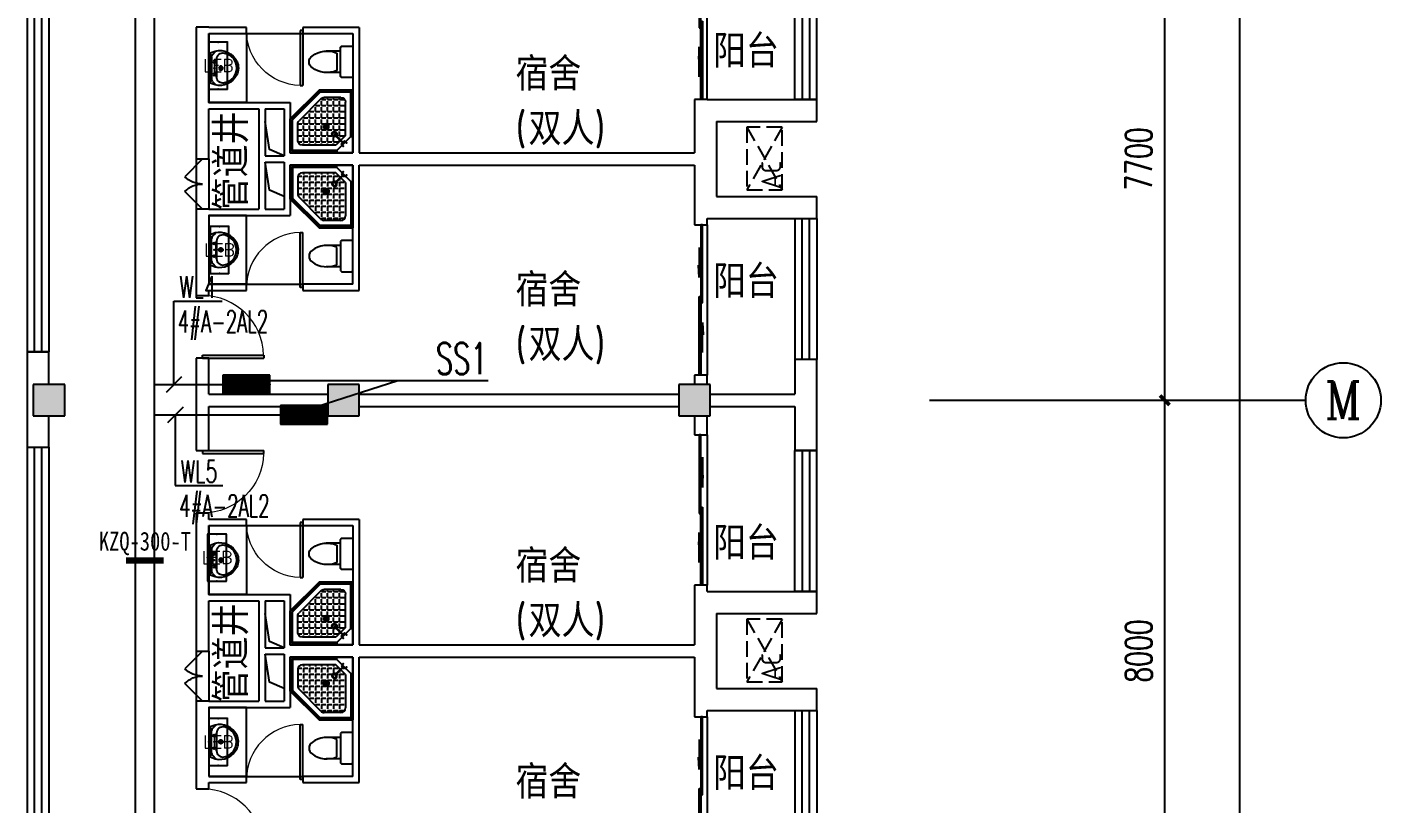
# Model space of a CAD drawing. Extents: x 1725663 to 4653551, y -550461 to 248782.
# Drawn here: x 2154850 to 2176450, y -194111 to -181716 of the extents above; entities that cross this region are included whole.
import ezdxf
from ezdxf.enums import TextEntityAlignment as Align

# ---------------------------------------------------------------- set-up
doc = ezdxf.new("R2010")
doc.units = 0
doc.header["$LTSCALE"] = 1000
doc.linetypes.add('DASH', pattern=[0.35, 0.25, -0.1])
for name, color, linetype in [('0-底图', 7, 'Continuous'), ('AXIS', 3, 'Continuous'), ('AXIS_TEXT', 7, 'Continuous'), ('CABLETRAY', 4, 'Continuous'), ('CLAYER', 7, 'Continuous'), ('COLUMN', 255, 'Continuous'), ('DIM-照明', 3, 'Continuous'), ('DIM-箱柜', 7, 'Continuous'), ('DOOR_FIRE', 4, 'Continuous'), ('EQUIP-箱柜', 3, 'Continuous'), ('PUB_HATCH', 8, 'Continuous'), ('PUB_TEXT', 7, 'Continuous'), ('TEL_TEXT', 7, 'Continuous'), ('WALL', 2, 'Continuous'), ('WINDOW', 4, 'Continuous'), ('WIRE-照明', 6, 'Continuous'), ('抗震支吊架', 2, 'Continuous'), ('洁具', 213, 'Continuous'), ('空调外机', 211, 'Continuous')]:
    doc.layers.add(name, color=color, linetype=linetype)
doc.styles.add('_TCH_AXIS', font='COMPLEX', dxfattribs={"bigfont": 'GBCBIG'})
doc.styles.add('_TEL_DIM', font='SIMPLEX', dxfattribs={"width": 0.8, "height": 3.5, "bigfont": 'HZTXT'})
doc.styles.add('A_DIM_T3', font='SIMPLEX', dxfattribs={"width": 0.7, "bigfont": 'HZ'})
doc.styles.add('COMPLEX', font='COMPLEX')
doc.styles.add('kzcad', font='', dxfattribs={"width": 0.8})
doc.styles.get("Standard").update_dxf_attribs({"font": 'geniso.shx', "bigfont": 'hztxt.shx'})
doc.styles.get('kzcad').set_extended_font_data('SimSun')
doc.dimstyles.new('_TCH_ARCH&&150', dxfattribs={"dimtxt": 420, "dimasz": 150, "dimexe": 375, "dimexo": 450, "dimgap": 202.5, "dimtad": 1, "dimdec": 0, "dimzin": 0, "dimdsep": 46, "dimtxsty": 'A_DIM_T3', "dimblk": 'ARCHTICK', "dimcen": 0.09, "dimclrt": 7, "dimazin": 2, "dimtfac": 1, "dimtdec": 0, "dimtix": 1, "dimtmove": 2, "dimatfit": 3, "dimfxl": 150, "dimtolj": 1, "dimtzin": 0, "dimarcsym": 0})

# ---------------------------------------------------------------- blocks, each defined once
blk = doc.blocks.new('*X490')
at = {"color": 0}
for p, q in [((-250, 33), (-83, 200)), ((-250, 68), (-118, 200)), ((-250, 104), (-154, 200)), ((-250, 139), (-189, 200)), ((-250, 174), (-224, 200)), ((-247, 0), (-47, 200)), ((-212, 0), (-12, 200)), ((-177, 0), (23, 200)), ((-141, 0), (59, 200)), ((-106, 0), (94, 200)), ((-71, 0), (129, 200)), ((-35, 0), (165, 200)), ((0, 0), (200, 200)), ((35, 0), (235, 200)), ((71, 0), (250, 179)), ((106, 0), (250, 144)), ((141, 0), (250, 109)), ((177, 0), (250, 73)), ((212, 0), (250, 38)), ((247, 0), (250, 3))]:
    blk.add_line(p, q, dxfattribs=at)
blk = doc.blocks.new('$equip$00002943')
for p, q in [((-0.75, 0.6), (-0.75, 0)), ((0.75, 0.6), (-0.75, 0.6)), ((0.75, 0), (0.75, 0.6)), ((-0.75, 0), (0.75, 0))]:
    blk.add_line(p, q)
for points, const_width in [([(-0.75, 0.3), (0.75, 0.3)], 0.6), ([(-0.75, 0.6), (-0.75, 0), (0.75, 0), (0.75, 0.6), (-0.75, 0.6), (-0.75, 0)], 0.02)]:
    blk.add_lwpolyline(points, dxfattribs=dict(const_width=const_width))
for p in [(0, 0.6), (-0.75, 0.3), (0, 0), (0.75, 0.3)]:
    blk.add_point(p)
at = {"xscale": 0.00300000000061118, "yscale": 0.00300000000061118, "zscale": 0.00300000000061118}
blk.add_blockref('*X490', (0, 0), dxfattribs=at)
at = {"color": 7, "style": '_TEL_DIM', "flags": 1}
for tag in ['A', 'REMARK']:
    blk.add_attdef(tag, text='', height=0.00002, dxfattribs=at).set_placement((0, 0), align=Align.MIDDLE_CENTER)
blk = doc.blocks.new('$equip$00002908')
for p, q in [((0.75, 0.6), (-0.75, 0.6)), ((-0.75, 0.6), (-0.75, 0)), ((0.75, 0), (0.75, 0.6)), ((-0.75, 0), (0.75, 0))]:
    blk.add_line(p, q)
at = {"const_width": 0.04}
blk.add_lwpolyline([(-0.75, 0.6), (-0.75, 0), (0.75, 0), (0.75, 0.6), (-0.75, 0.6), (-0.75, 0)], dxfattribs=at)
for p in [(0, 0.6), (-0.75, 0.3), (0, 0), (0.75, 0.3)]:
    blk.add_point(p)
at = {"color": 7, "style": '_TEL_DIM'}
blk.add_attdef('$TEXT$', text='', height=0.4, dxfattribs=at).set_placement((0, 0.3), align=Align.MIDDLE_CENTER)
at = {"color": 7, "style": '_TEL_DIM', "flags": 1}
for tag in ['A', 'REMARK']:
    blk.add_attdef(tag, text='', height=0.00002, dxfattribs=at).set_placement((0, 0), align=Align.MIDDLE_CENTER)
blk = doc.blocks.new('_ArchTick')
at = {"color": 0, "linetype": 'ByBlock', "const_width": 0.4}
blk.add_lwpolyline([(-0.5, -0.5), (0.5, 0.5)], dxfattribs=at)
blk = doc.blocks.new('*D874')
at = {"layer": 'AXIS', "color": 0, "lineweight": -2, "transparency": 16777216}
for p, q in [((1606457, -86738), (1611332, -86738)), ((1610957, -166338), (1610957, -86738)), ((1606457, -166338), (1611332, -166338))]:
    blk.add_line(p, q, dxfattribs=at)
at = {"layer": 'Defpoints', "color": 0, "transparency": 16777216}
for p in [(1606007, -86738), (1610957, -86738), (1606007, -166338)]:
    blk.add_point(p, dxfattribs=at)
at = {"layer": 'AXIS', "color": 0, "lineweight": -2, "transparency": 16777216, "xscale": 150, "yscale": 150, "zscale": 150}
for p, rotation in [((1610957, -86738), 90), ((1610957, -166338), 270)]:
    blk.add_blockref('_ArchTick', p, dxfattribs=dict(at, rotation=rotation))
at = {"layer": 'AXIS', "color": 7, "transparency": 16777216, "insert": (1610544, -126538), "char_height": 420, "attachment_point": 5, "rotation": 90, "style": 'A_DIM_T3'}
blk.add_mtext('\\A1;79600', dxfattribs=at)
blk = doc.blocks.new('*D884')
at = {"layer": 'AXIS', "color": 0, "lineweight": -2, "transparency": 16777216}
for p, q in [((1606457, -106538), (1610132, -106538)), ((1609757, -114538), (1609757, -106538)), ((1606457, -114538), (1610132, -114538))]:
    blk.add_line(p, q, dxfattribs=at)
at = {"layer": 'Defpoints', "color": 0, "transparency": 16777216}
for p in [(1606007, -106538), (1609757, -106538), (1606007, -114538)]:
    blk.add_point(p, dxfattribs=at)
at = {"layer": 'AXIS', "color": 0, "lineweight": -2, "transparency": 16777216, "xscale": 150, "yscale": 150, "zscale": 150}
for p, rotation in [((1609757, -106538), 90), ((1609757, -114538), 270)]:
    blk.add_blockref('_ArchTick', p, dxfattribs=dict(at, rotation=rotation))
at = {"layer": 'AXIS', "color": 7, "transparency": 16777216, "insert": (1609344, -110538), "char_height": 420, "attachment_point": 5, "rotation": 90, "style": 'A_DIM_T3'}
blk.add_mtext('\\A1;8000', dxfattribs=at)
blk = doc.blocks.new('*D885')
at = {"layer": 'AXIS', "color": 0, "lineweight": -2, "transparency": 16777216}
for p, q in [((1606457, -98838), (1610132, -98838)), ((1609757, -106538), (1609757, -98838)), ((1606457, -106538), (1610132, -106538))]:
    blk.add_line(p, q, dxfattribs=at)
at = {"layer": 'Defpoints', "color": 0, "transparency": 16777216}
for p in [(1606007, -98838), (1609757, -98838), (1606007, -106538)]:
    blk.add_point(p, dxfattribs=at)
at = {"layer": 'AXIS', "color": 0, "lineweight": -2, "transparency": 16777216, "xscale": 150, "yscale": 150, "zscale": 150}
for p, rotation in [((1609757, -98838), 90), ((1609757, -106538), 270)]:
    blk.add_blockref('_ArchTick', p, dxfattribs=dict(at, rotation=rotation))
at = {"layer": 'AXIS', "color": 7, "transparency": 16777216, "insert": (1609344, -102688), "char_height": 420, "attachment_point": 5, "rotation": 90, "style": 'A_DIM_T3'}
blk.add_mtext('\\A1;7700', dxfattribs=at)
blk = doc.blocks.new('*D938')
at = {"layer": 'AXIS', "color": 0, "lineweight": -2, "transparency": 16777216}
for p, q in [((1606457, -86738), (1611332, -86738)), ((1610957, -166338), (1610957, -86738)), ((1606457, -166338), (1611332, -166338))]:
    blk.add_line(p, q, dxfattribs=at)
at = {"layer": 'Defpoints', "color": 0, "transparency": 16777216}
for p in [(1606007, -86738), (1610957, -86738), (1606007, -166338)]:
    blk.add_point(p, dxfattribs=at)
at = {"layer": 'AXIS', "color": 0, "lineweight": -2, "transparency": 16777216, "xscale": 150, "yscale": 150, "zscale": 150}
for p, rotation in [((1610957, -86738), 90), ((1610957, -166338), 270)]:
    blk.add_blockref('_ArchTick', p, dxfattribs=dict(at, rotation=rotation))
at = {"layer": 'AXIS', "color": 7, "transparency": 16777216, "insert": (1610544, -126538), "char_height": 420, "attachment_point": 5, "rotation": 90, "style": 'A_DIM_T3'}
blk.add_mtext('\\A1;79600', dxfattribs=at)
blk = doc.blocks.new('*D948')
at = {"layer": 'AXIS', "color": 0, "lineweight": -2, "transparency": 16777216}
for p, q in [((1606457, -106538), (1610132, -106538)), ((1609757, -114538), (1609757, -106538)), ((1606457, -114538), (1610132, -114538))]:
    blk.add_line(p, q, dxfattribs=at)
at = {"layer": 'Defpoints', "color": 0, "transparency": 16777216}
for p in [(1606007, -106538), (1609757, -106538), (1606007, -114538)]:
    blk.add_point(p, dxfattribs=at)
at = {"layer": 'AXIS', "color": 0, "lineweight": -2, "transparency": 16777216, "xscale": 150, "yscale": 150, "zscale": 150}
for p, rotation in [((1609757, -106538), 90), ((1609757, -114538), 270)]:
    blk.add_blockref('_ArchTick', p, dxfattribs=dict(at, rotation=rotation))
at = {"layer": 'AXIS', "color": 7, "transparency": 16777216, "insert": (1609344, -110538), "char_height": 420, "attachment_point": 5, "rotation": 90, "style": 'A_DIM_T3'}
blk.add_mtext('\\A1;8000', dxfattribs=at)
blk = doc.blocks.new('*D949')
at = {"layer": 'AXIS', "color": 0, "lineweight": -2, "transparency": 16777216}
for p, q in [((1606457, -98838), (1610132, -98838)), ((1609757, -106538), (1609757, -98838)), ((1606457, -106538), (1610132, -106538))]:
    blk.add_line(p, q, dxfattribs=at)
at = {"layer": 'Defpoints', "color": 0, "transparency": 16777216}
for p in [(1606007, -98838), (1609757, -98838), (1606007, -106538)]:
    blk.add_point(p, dxfattribs=at)
at = {"layer": 'AXIS', "color": 0, "lineweight": -2, "transparency": 16777216, "xscale": 150, "yscale": 150, "zscale": 150}
for p, rotation in [((1609757, -98838), 90), ((1609757, -106538), 270)]:
    blk.add_blockref('_ArchTick', p, dxfattribs=dict(at, rotation=rotation))
at = {"layer": 'AXIS', "color": 7, "transparency": 16777216, "insert": (1609344, -102688), "char_height": 420, "attachment_point": 5, "rotation": 90, "style": 'A_DIM_T3'}
blk.add_mtext('\\A1;7700', dxfattribs=at)
blk = doc.blocks.new('_AXISO')
blk.add_circle((0, 0), 0.5)
at = {"layer": 'AXIS_TEXT', "style": 'COMPLEX', "width": 1.041667}
blk.add_attdef('A', text='', height=0.56, dxfattribs=at).set_placement((-0.25, -0.28), (0.25, -0.28), align=Align.FIT)
blk = doc.blocks.new('*D1002')
at = {"layer": 'AXIS', "color": 0, "lineweight": -2, "transparency": 16777216}
for p, q in [((1606457, -86738), (1611332, -86738)), ((1610957, -166338), (1610957, -86738)), ((1606457, -166338), (1611332, -166338))]:
    blk.add_line(p, q, dxfattribs=at)
at = {"layer": 'Defpoints', "color": 0, "transparency": 16777216}
for p in [(1606007, -86738), (1610957, -86738), (1606007, -166338)]:
    blk.add_point(p, dxfattribs=at)
at = {"layer": 'AXIS', "color": 0, "lineweight": -2, "transparency": 16777216, "xscale": 150, "yscale": 150, "zscale": 150}
for p, rotation in [((1610957, -86738), 90), ((1610957, -166338), 270)]:
    blk.add_blockref('_ArchTick', p, dxfattribs=dict(at, rotation=rotation))
at = {"layer": 'AXIS', "color": 7, "transparency": 16777216, "insert": (1610544, -126538), "char_height": 420, "attachment_point": 5, "rotation": 90, "style": 'A_DIM_T3'}
blk.add_mtext('\\A1;79600', dxfattribs=at)
blk = doc.blocks.new('*D1012')
at = {"layer": 'AXIS', "color": 0, "lineweight": -2, "transparency": 16777216}
for p, q in [((1606457, -106538), (1610132, -106538)), ((1609757, -114538), (1609757, -106538)), ((1606457, -114538), (1610132, -114538))]:
    blk.add_line(p, q, dxfattribs=at)
at = {"layer": 'Defpoints', "color": 0, "transparency": 16777216}
for p in [(1606007, -106538), (1609757, -106538), (1606007, -114538)]:
    blk.add_point(p, dxfattribs=at)
at = {"layer": 'AXIS', "color": 0, "lineweight": -2, "transparency": 16777216, "xscale": 150, "yscale": 150, "zscale": 150}
for p, rotation in [((1609757, -106538), 90), ((1609757, -114538), 270)]:
    blk.add_blockref('_ArchTick', p, dxfattribs=dict(at, rotation=rotation))
at = {"layer": 'AXIS', "color": 7, "transparency": 16777216, "insert": (1609344, -110538), "char_height": 420, "attachment_point": 5, "rotation": 90, "style": 'A_DIM_T3'}
blk.add_mtext('\\A1;8000', dxfattribs=at)
blk = doc.blocks.new('*D1013')
at = {"layer": 'AXIS', "color": 0, "lineweight": -2, "transparency": 16777216}
for p, q in [((1606457, -98838), (1610132, -98838)), ((1609757, -106538), (1609757, -98838)), ((1606457, -106538), (1610132, -106538))]:
    blk.add_line(p, q, dxfattribs=at)
at = {"layer": 'Defpoints', "color": 0, "transparency": 16777216}
for p in [(1606007, -98838), (1609757, -98838), (1606007, -106538)]:
    blk.add_point(p, dxfattribs=at)
at = {"layer": 'AXIS', "color": 0, "lineweight": -2, "transparency": 16777216, "xscale": 150, "yscale": 150, "zscale": 150}
for p, rotation in [((1609757, -98838), 90), ((1609757, -106538), 270)]:
    blk.add_blockref('_ArchTick', p, dxfattribs=dict(at, rotation=rotation))
at = {"layer": 'AXIS', "color": 7, "transparency": 16777216, "insert": (1609344, -102688), "char_height": 420, "attachment_point": 5, "rotation": 90, "style": 'A_DIM_T3'}
blk.add_mtext('\\A1;7700', dxfattribs=at)
blk = doc.blocks.new('1F平面-CAD导入_dwg_Drawing4_t3_dwg_$plan$00001613-474159-1F-927810-1F')
at = {"layer": '洁具'}
for p, q in [((-30, 250), (-170, 250)), ((-200, 170), (-430, 170)), ((-260, -140), (-260, 140)), ((-200, -170), (-200, -220)), ((-170, -250), (-30, -250))]:
    blk.add_line(p, q, dxfattribs=at)
for points in [[(-200, 220), (-200, 170), (-200, -170), (-430, -170)], [(0, -220), (0, 220)]]:
    blk.add_lwpolyline(points, dxfattribs=at)
for centre, radius, start, end in [((-170, 220), 30, 90, 180), ((-30, 220), 30, 0, 90), ((-590, 0), 110, 123.4509, 236.5491), ((-413, -227), 398, 67.4505, 126.6381), ((-413, 227), 398, 233.3619, 292.5495), ((-170, -220), 30, 180, 270), ((-30, -220), 30, 270, 0)]:
    blk.add_arc(centre, radius, start, end, dxfattribs=at)
blk = doc.blocks.new('$lvtry$00000169')
at = {"color": 0}
for p, q in [((259, -36), (259, 0)), ((259, -36), (36, -259)), ((276, -120), (120, -276)), ((144, -151), (291, -298)), ((151, -144), (298, -291)), ((183, -213), (205, -213)), ((220, -213), (243, -213)), ((259, -24), (976, -24)), ((259, -36), (964, -36)), ((270, -213), (270, -143)), ((270, -213), (340, -213)), ((276, -120), (808, -120)), ((366, -213), (366, -143)), ((366, -213), (436, -213)), ((462, -213), (462, -143)), ((462, -213), (532, -213)), ((558, -213), (558, -143)), ((558, -213), (628, -213)), ((655, -213), (655, -143)), ((655, -213), (725, -213)), ((751, -213), (751, -143)), ((751, -213), (821, -213)), ((847, -213), (847, -143)), ((847, -213), (880, -213)), ((880, -192), (880, -460)), ((964, -36), (976, -24)), ((964, -36), (964, -525)), ((976, -24), (976, -530)), ((36, -259), (0, -259)), ((24, -259), (24, -976)), ((36, -259), (36, -964)), ((120, -276), (120, -808)), ((120, -309), (147, -309)), ((120, -405), (147, -405)), ((173, -309), (173, -239)), ((173, -309), (243, -309)), ((173, -405), (173, -335)), ((173, -405), (243, -405)), ((173, -501), (173, -431)), ((270, -263), (270, -239)), ((270, -405), (270, -335)), ((270, -405), (340, -405)), ((270, -501), (270, -431)), ((334, -309), (340, -309)), ((366, -309), (366, -239)), ((366, -309), (436, -309)), ((366, -405), (366, -335)), ((366, -405), (379, -405)), ((366, -501), (366, -431)), ((462, -309), (462, -239)), ((462, -309), (532, -309)), ((462, -405), (462, -335)), ((462, -405), (532, -405)), ((462, -501), (462, -431)), ((558, -309), (558, -239)), ((558, -309), (628, -309)), ((558, -405), (558, -335)), ((558, -405), (628, -405)), ((558, -501), (558, -431)), ((655, -309), (655, -239)), ((655, -309), (725, -309)), ((655, -405), (655, -335)), ((655, -405), (725, -405)), ((655, -501), (655, -431)), ((751, -309), (751, -239)), ((751, -309), (821, -309)), ((751, -405), (751, -335)), ((751, -405), (821, -405)), ((751, -501), (751, -431)), ((847, -309), (847, -239)), ((847, -309), (880, -309)), ((847, -405), (847, -335)), ((847, -405), (880, -405)), ((847, -501), (847, -431)), ((120, -501), (147, -501)), ((120, -598), (147, -598)), ((173, -501), (243, -501)), ((173, -598), (173, -528)), ((173, -598), (243, -598)), ((173, -694), (173, -624)), ((270, -501), (340, -501)), ((270, -598), (270, -528)), ((270, -598), (340, -598)), ((270, -694), (270, -624)), ((366, -501), (436, -501)), ((366, -598), (366, -528)), ((366, -598), (436, -598)), ((366, -694), (366, -624)), ((462, -501), (532, -501)), ((462, -598), (462, -528)), ((462, -598), (532, -598)), ((462, -694), (462, -624)), ((859, -511), (511, -859)), ((964, -525), (525, -964)), ((976, -530), (530, -976)), ((558, -501), (628, -501)), ((558, -598), (558, -528)), ((558, -598), (628, -598)), ((558, -694), (558, -624)), ((655, -501), (725, -501)), ((655, -598), (655, -528)), ((655, -598), (725, -598)), ((655, -694), (655, -624)), ((751, -501), (821, -501)), ((751, -598), (751, -528)), ((751, -598), (773, -598)), ((847, -501), (867, -501)), ((964, -525), (976, -530)), ((120, -694), (147, -694)), ((120, -790), (147, -790)), ((173, -694), (243, -694)), ((173, -790), (173, -720)), ((173, -790), (243, -790)), ((173, -878), (173, -816)), ((270, -694), (340, -694)), ((270, -790), (270, -720)), ((270, -790), (340, -790)), ((270, -880), (270, -816)), ((366, -694), (436, -694)), ((366, -790), (366, -720)), ((366, -790), (436, -790)), ((366, -880), (366, -816)), ((462, -694), (532, -694)), ((462, -790), (462, -720)), ((462, -790), (532, -790)), ((462, -880), (462, -816)), ((558, -694), (628, -694)), ((558, -790), (558, -720)), ((558, -790), (580, -790)), ((655, -694), (676, -694)), ((36, -964), (24, -976)), ((24, -976), (530, -976)), ((36, -964), (525, -964)), ((192, -880), (460, -880)), ((525, -964), (530, -976))]:
    blk.add_line(p, q, dxfattribs=at)
blk.add_lwpolyline([(0, 0), (0, -1000), (540, -1000), (1000, -540), (1000, 0)], close=True)
for points in [[(0, 0), (0, -1000)], [(0, 0), (1000, 0)], [(1000, 0), (1000, -540)], [(136, -190), (148, -178), (132, -162), (121, -174)], [(190, -136), (178, -148), (162, -132), (174, -121)], [(1000, -540), (540, -1000)], [(0, -1000), (540, -1000)]]:
    blk.add_lwpolyline(points, close=True, dxfattribs=at)
for radius in [43.8, 31.1]:
    blk.add_circle((416, -428), radius, dxfattribs=at)
for centre, radius, start, end in [((808, -192), 72, 0, 90), ((296, -296), 40.6, 142.583, 128.4197), ((296, -296), 28.6, 145.828, 125.6599), ((808, -460), 72, 315, 0), ((192, -808), 72, 180, 270), ((460, -808), 72, 270, 315)]:
    blk.add_arc(centre, radius, start, end, dxfattribs=at)
for p in [(103, -156, 0), (156, -102, 0), (416, -428, 0)]:
    blk.add_point(p, dxfattribs=at)
blk = doc.blocks.new('$lvtry$00000178')
at = {"color": 0}
for p, q in [((-238, 0), (238, 0)), ((-214, -36), (-272, -91)), ((-180, -23), (180, -23)), ((-142, -105), (140, -105)), ((140, -105), (-142, -105)), ((216, -37), (268, -91))]:
    blk.add_line(p, q, dxfattribs=at)
blk.add_lwpolyline([(-104, -430, 0.224698), (110, -425, 0.348046), (269, -79), (239, 0), (-241, 0), (-271, -79, 0.356844)], format="xyb", close=True, dxfattribs=at)
for centre, radius in [((-100, -65), 16.3), ((1, -172), 31.6), ((100, -65), 16.3)]:
    blk.add_circle(centre, radius, dxfattribs=at)
at = {"color": 0, "lineweight": 13}
blk.add_circle((1, -172), 23, dxfattribs=at)
at = {"color": 0}
for centre, radius, start, end in [((-142, -205), 100, 90, 190.5602), ((-180, -73), 50, 90, 133.181), ((140, -205), 100, 349.4398, 90), ((180, -73), 50, 44.5607, 90), ((-1, -179), 243, 190.5602, 349.4398)]:
    blk.add_arc(centre, radius, start, end, dxfattribs=at)
for p in [(0, -65), (1, -172)]:
    blk.add_point(p, dxfattribs=at)
blk = doc.blocks.new('A$C70365C93')
at = {"layer": '洁具'}
blk.add_lwpolyline([(-1900, 2300), (-1900, 1700), (-800, 1700), (-800, 2300)], close=True, dxfattribs=at)
blk.add_blockref('$lvtry$00000178', (-1350, 2280), dxfattribs=at)
at = {"layer": '洁具', "rotation": 180}
blk.add_blockref('$lvtry$00000169', (0, 0), dxfattribs=at)
at = {"layer": '洁具', "extrusion": (0, 0, -1), "xscale": -1, "zscale": -1, "rotation": 90}
blk.add_blockref('1F平面-CAD导入_dwg_Drawing4_t3_dwg_$plan$00001613-474159-1F-927810-1F', (1450, 0), dxfattribs=at)
blk = doc.blocks.new('A$Cf5a72a1b')
at = {"layer": '空调外机', "linetype": 'DASH'}
for p, q in [((1000, 563), (0, 0)), ((1000, 0), (0, 563))]:
    blk.add_line(p, q, dxfattribs=at)
blk.add_lwpolyline([(1000, 563), (0, 563), (0, 0), (1000, 0)], close=True, dxfattribs=at)
at = {"layer": 'PUB_TEXT'}
blk.add_text('AC', height=315, dxfattribs=at).set_placement((5, 18))
blk = doc.blocks.new('$TCHSYS$WIN2D')
for p, q in [((-0.5, 0.5), (0.5, 0.5)), ((-0.5, 0.5), (-0.5, -0.5)), ((0.5, 0.5), (0.5, -0.5)), ((0.5, 0.1667), (-0.5, 0.1667)), ((0.5, -0.1667), (-0.5, -0.1667)), ((-0.5, -0.5), (0.5, -0.5))]:
    blk.add_line(p, q)
blk = doc.blocks.new('$DorLib2D$00000131')
at = {"color": 0, "linetype": 'Continuous'}
for p, q in [((0.15, 0.125), (0.2319, 0.1973)), ((0.2319, 0.1973), (0.2319, 0.125)), ((-0.5, 0.125), (-0.5, 0)), ((0.0192, 0.125), (-0.5, 0.125)), ((0.0192, 0), (0.0192, 0.125)), ((0.35, 0.125), (0.15, 0.125)), ((-0.5, 0), (0.0192, 0)), ((-0.024, 0), (0.5, 0)), ((-0.024, -0.125), (-0.024, 0)), ((0.5, 0), (0.5, -0.125)), ((-0.35, -0.125), (-0.15, -0.125)), ((-0.2319, -0.1973), (-0.2319, -0.125)), ((-0.15, -0.125), (-0.2319, -0.1973)), ((0.5, -0.125), (-0.024, -0.125))]:
    blk.add_line(p, q, dxfattribs=at)
blk = doc.blocks.new('$WINLIB2D$00000001')
at = {"color": 0}
for points in [[(-0.5, 0.5), (-0.5, -0.5)], [(-0.5, 0.5), (0.5, 0.5)], [(0.5, -0.5), (0.5, 0.5)], [(0.5, 0.1667), (-0.5, 0.1667)], [(0.5, -0.1667), (-0.5, -0.1667)], [(-0.5, -0.5), (0.5, -0.5)]]:
    blk.add_lwpolyline(points, dxfattribs=at)
blk = doc.blocks.new('$DorLib2D$00000116')
at = {"color": 0}
for p, q in [((-0.5, 0), (-0.146, 0.354)), ((0.5, 0), (0.146, 0.354))]:
    blk.add_line(p, q, dxfattribs=at)
for centre, start, end in [((-0.5, 0), 0, 45), ((0.5, 0), 135, 180)]:
    blk.add_arc(centre, 0.5, start, end, dxfattribs=at)
blk = doc.blocks.new('$DorLib2D$00000001')
for p, q in [((0.45, 0.975), (0.5, 0.975)), ((0.45, 0), (0.45, 0.975)), ((0.5, 0), (0.5, 0.975)), ((0.5, 0), (0.45, 0))]:
    blk.add_line(p, q)
at = {"lineweight": 13}
blk.add_arc((0.475, 0), 0.975, 91.4693, 180, dxfattribs=at)
blk = doc.blocks.new('ghgd')
at = {"layer": 'PUB_HATCH'}
for points in [[(1591707, -106287.8), (1591707, -106787.8), (1592207, -106787.8), (1592207, -106287.8)], [(1596407, -106287.8), (1596407, -106787.8), (1596907, -106787.8), (1596907, -106287.8)], [(1602007, -106287.8), (1602007, -106787.8), (1602507, -106787.8), (1602507, -106287.8)]]:
    blk.add_hatch(color=256, dxfattribs=at).paths.add_polyline_path(points)
for points in [[(1595707, -102637.8), (1595476.7, -102534.2), (1595407, -102087.8)], [(1595707, -103287.8), (1595476.7, -103184.2), (1595407, -102737.8)], [(1595707, -110487.8), (1595476.7, -110384.2), (1595407, -109937.8)], [(1595707, -111137.8), (1595476.7, -111034.2), (1595407, -110587.8)]]:
    blk.add_lwpolyline(points)
at = {"layer": 'AXIS'}
blk.add_line((1606007, -106537.8), (1612007, -106537.8), dxfattribs=at)
at = {"layer": 'COLUMN'}
for p, q in [((1591707, -106287.8), (1591707, -106787.8)), ((1592207, -106287.8), (1591707, -106287.8)), ((1592207, -106787.8), (1592207, -106287.8)), ((1596407, -106287.8), (1596407, -106787.8)), ((1596907, -106287.8), (1596407, -106287.8)), ((1596907, -106787.8), (1596907, -106287.8)), ((1602007, -106287.8), (1602007, -106787.8)), ((1602507, -106287.8), (1602007, -106287.8)), ((1602507, -106787.8), (1602507, -106287.8)), ((1591707, -106787.8), (1592207, -106787.8)), ((1596407, -106787.8), (1596907, -106787.8)), ((1602007, -106787.8), (1602507, -106787.8))]:
    blk.add_line(p, q, dxfattribs=at)
at = {"layer": 'DOOR_FIRE'}
for p, q in [((1594307, -102687.8), (1594307, -103487.8)), ((1594507, -102687.8), (1594507, -103487.8)), ((1594307, -110537.8), (1594307, -111337.8)), ((1594507, -110537.8), (1594507, -111337.8))]:
    blk.add_line(p, q, dxfattribs=at)
at = {"layer": 'WALL'}
for p, q in [((1594507, -100583.5), (1594307, -100583.5)), ((1594307, -100583.5), (1594307, -100587.8)), ((1594307, -100587.8), (1594307, -101787.8)), ((1594507, -100587.8), (1594507, -100583.5)), ((1595107, -100587.8), (1594507, -100587.8)), ((1595107, -100687.8), (1595107, -100587.8)), ((1596907, -100587.8), (1596007, -100587.8)), ((1596007, -100587.8), (1596007, -100687.8)), ((1596907, -100587.8), (1596907, -102587.8)), ((1594507, -100687.8), (1594507, -101787.8)), ((1594507, -100687.8), (1595107, -100687.8)), ((1596007, -100687.8), (1596807, -100687.8)), ((1596807, -100687.8), (1596807, -102587.8)), ((1594307, -101787.8), (1594307, -102687.8)), ((1594507, -101787.8), (1595307, -101787.8)), ((1594507, -102687.8), (1594507, -101887.8)), ((1594507, -101887.8), (1595307, -101887.8)), ((1595307, -101787.8), (1595807, -101787.8)), ((1595307, -101887.8), (1595307, -102687.8)), ((1595407, -101887.8), (1595707, -101887.8)), ((1595407, -101887.8), (1595407, -102637.8)), ((1595707, -101887.8), (1595707, -102637.8)), ((1595807, -101787.8), (1595807, -102587.8)), ((1602457, -101737.8), (1602257, -101737.8)), ((1602257, -101737.8), (1602257, -101987.8)), ((1602457, -101737.8), (1603857, -101737.8)), ((1604207, -101737.8), (1603857, -101737.8)), ((1604207, -102087.8), (1604207, -101737.8)), ((1602257, -101987.8), (1602257, -102587.8)), ((1602607, -102087.8), (1604207, -102087.8)), ((1602607, -102087.8), (1602607, -102687.8)), ((1595807, -102587.8), (1596807, -102587.8)), ((1596907, -102587.8), (1602257, -102587.8)), ((1594307, -102687.8), (1594507, -102687.8)), ((1595307, -102687.8), (1595307, -103487.8)), ((1595407, -102637.8), (1595707, -102637.8)), ((1595407, -102737.8), (1595407, -103487.8)), ((1595407, -102737.8), (1595707, -102737.8)), ((1595707, -102737.8), (1595707, -103487.8)), ((1595807, -102787.8), (1595807, -103587.8)), ((1595807, -102787.8), (1596807, -102787.8)), ((1596807, -104687.8), (1596807, -102787.8)), ((1596907, -104787.8), (1596907, -102787.8)), ((1596907, -102787.8), (1602257, -102787.8)), ((1602257, -102787.8), (1602257, -103387.8)), ((1602607, -102687.8), (1602607, -103287.8)), ((1602257, -103387.8), (1602257, -103737.8)), ((1602607, -103287.8), (1604207, -103287.8)), ((1604207, -103637.8), (1604207, -103287.8)), ((1594507, -103487.8), (1594307, -103487.8)), ((1594307, -103487.8), (1594307, -103587.8)), ((1594307, -103587.8), (1594307, -104787.8)), ((1594507, -103487.8), (1595307, -103487.8)), ((1594507, -103587.8), (1594507, -104687.8)), ((1594507, -103587.8), (1595307, -103587.8)), ((1595307, -103587.8), (1595807, -103587.8)), ((1595407, -103487.8), (1595707, -103487.8)), ((1602457, -103737.8), (1602457, -103637.8)), ((1602457, -103637.8), (1603857, -103637.8)), ((1603857, -103637.8), (1604207, -103637.8)), ((1602257, -103737.8), (1602457, -103737.8)), ((1595107, -104687.8), (1594507, -104687.8)), ((1595107, -104787.8), (1595107, -104687.8)), ((1596807, -104687.8), (1596007, -104687.8)), ((1596007, -104687.8), (1596007, -104787.8)), ((1594307, -104787.8), (1594307, -104867.4)), ((1594307, -104867.4), (1594507, -104867.4)), ((1594507, -104787.8), (1595107, -104787.8)), ((1594507, -104867.4), (1594507, -104787.8)), ((1596007, -104787.8), (1596907, -104787.8)), ((1591957, -105762.8), (1591607, -105762.8)), ((1591607, -105762.8), (1591607, -106537.8)), ((1591957, -106287.8), (1591957, -105762.8)), ((1594507, -105867.4), (1594307, -105867.4)), ((1594307, -105867.4), (1594307, -106537.8)), ((1594507, -106437.8), (1594507, -105867.4)), ((1604207, -105887.8), (1603857, -105887.8)), ((1603857, -105887.8), (1603857, -106437.8)), ((1604207, -106537.8), (1604207, -105887.8)), ((1602457, -106137.8), (1602257, -106137.8)), ((1602257, -106137.8), (1602257, -106287.8)), ((1602457, -106287.8), (1602457, -106137.8)), ((1594507, -106437.8), (1596407, -106437.8)), ((1596907, -106437.8), (1602007, -106437.8)), ((1602507, -106437.8), (1603857, -106437.8)), ((1591607, -106537.8), (1591607, -107287.8)), ((1594307, -106537.8), (1594307, -107337.8)), ((1594507, -107337.8), (1594507, -106637.8)), ((1594507, -106637.8), (1596407, -106637.8)), ((1596907, -106637.8), (1602007, -106637.8)), ((1602507, -106637.8), (1603857, -106637.8)), ((1603857, -106637.8), (1603857, -107337.8)), ((1604207, -107337.8), (1604207, -106537.8)), ((1591957, -107287.8), (1591957, -106787.8)), ((1602257, -106787.8), (1602257, -107087.8)), ((1602457, -107087.8), (1602457, -106787.8)), ((1602257, -107087.8), (1602457, -107087.8)), ((1591607, -107287.8), (1591957, -107287.8)), ((1594307, -107337.8), (1594507, -107337.8)), ((1603857, -107337.8), (1604207, -107337.8)), ((1594507, -108337.8), (1594307, -108337.8)), ((1594307, -108337.8), (1594307, -108437.8)), ((1594507, -108437.8), (1594507, -108337.8)), ((1594307, -108437.8), (1594307, -109637.8)), ((1595107, -108437.8), (1594507, -108437.8)), ((1594507, -108537.8), (1594507, -109637.8)), ((1594507, -108537.8), (1595107, -108537.8)), ((1595107, -108537.8), (1595107, -108437.8)), ((1596907, -108437.8), (1596007, -108437.8)), ((1596007, -108437.8), (1596007, -108537.8)), ((1596007, -108537.8), (1596807, -108537.8)), ((1596807, -108537.8), (1596807, -110437.8)), ((1596907, -108437.8), (1596907, -110437.8)), ((1602457, -109487.8), (1602257, -109487.8)), ((1602257, -109487.8), (1602257, -109837.8)), ((1602457, -109587.8), (1602457, -109487.8)), ((1594307, -109637.8), (1594307, -110537.8)), ((1594507, -109637.8), (1595307, -109637.8)), ((1595307, -109637.8), (1595807, -109637.8)), ((1595807, -109637.8), (1595807, -110437.8)), ((1602457, -109587.8), (1603857, -109587.8)), ((1604207, -109587.8), (1603857, -109587.8)), ((1604207, -109937.8), (1604207, -109587.8)), ((1594507, -110537.8), (1594507, -109737.8)), ((1594507, -109737.8), (1595307, -109737.8)), ((1595307, -109737.8), (1595307, -110537.8)), ((1595407, -109737.8), (1595707, -109737.8)), ((1595407, -109737.8), (1595407, -110487.8)), ((1595707, -109737.8), (1595707, -110487.8)), ((1602257, -109837.8), (1602257, -110437.8)), ((1602607, -109937.8), (1602607, -110537.8)), ((1602607, -109937.8), (1604207, -109937.8)), ((1594307, -110537.8), (1594507, -110537.8)), ((1595307, -110537.8), (1595307, -111337.8)), ((1595407, -110487.8), (1595707, -110487.8)), ((1595407, -110587.8), (1595407, -111337.8)), ((1595407, -110587.8), (1595707, -110587.8)), ((1595707, -110587.8), (1595707, -111337.8)), ((1595807, -110437.8), (1596807, -110437.8)), ((1596907, -110437.8), (1602257, -110437.8)), ((1602607, -110537.8), (1602607, -111137.8)), ((1595807, -110637.8), (1595807, -111437.8)), ((1595807, -110637.8), (1596807, -110637.8)), ((1596807, -112537.8), (1596807, -110637.8)), ((1596907, -112637.8), (1596907, -110637.8)), ((1596907, -110637.8), (1602257, -110637.8)), ((1602257, -110637.8), (1602257, -111237.8)), ((1602257, -111237.8), (1602257, -111587.8)), ((1602607, -111137.8), (1604207, -111137.8)), ((1604207, -111487.8), (1604207, -111137.8)), ((1594507, -111337.8), (1594307, -111337.8)), ((1594307, -111337.8), (1594307, -111437.8)), ((1594307, -111437.8), (1594307, -112637.8)), ((1594507, -111337.8), (1595307, -111337.8)), ((1594507, -111437.8), (1594507, -112537.8)), ((1594507, -111437.8), (1595307, -111437.8)), ((1595307, -111437.8), (1595807, -111437.8)), ((1595407, -111337.8), (1595707, -111337.8)), ((1602257, -111587.8), (1602457, -111587.8)), ((1602457, -111587.8), (1602457, -111487.8)), ((1602457, -111487.8), (1603857, -111487.8)), ((1603857, -111487.8), (1604207, -111487.8)), ((1594307, -112637.8), (1594307, -112737.8)), ((1594307, -112737.8), (1594507, -112737.8)), ((1595107, -112537.8), (1594507, -112537.8)), ((1594507, -112637.8), (1595107, -112637.8)), ((1594507, -112737.8), (1594507, -112637.8)), ((1595107, -112637.8), (1595107, -112537.8)), ((1596807, -112537.8), (1596007, -112537.8)), ((1596007, -112537.8), (1596007, -112637.8)), ((1596007, -112637.8), (1596907, -112637.8))]:
    blk.add_line(p, q, dxfattribs=at)
at = {"layer": 'WINDOW'}
for p, q in [((1602457, -101737.8), (1602457, -99337.8)), ((1595107, -100687.8), (1596007, -100687.8)), ((1602457, -103737.8), (1602457, -106137.8)), ((1595107, -104687.8), (1596007, -104687.8)), ((1602457, -107087.8), (1602457, -109487.8)), ((1595107, -108537.8), (1596007, -108537.8)), ((1602457, -111587.8), (1602457, -113987.8)), ((1595107, -112537.8), (1596007, -112537.8))]:
    blk.add_line(p, q, dxfattribs=at)
at = {"xscale": -1, "rotation": 89.99999999992463}
for p in [(1596807, -102587.8), (1596807, -110437.8)]:
    blk.add_blockref('A$C70365C93', p, dxfattribs=at)
for name, p, rotation in [('A$Cf5a72a1b', (1603655.1, -103179), 90), ('A$C70365C93', (1596807, -102787.8), 89.99999999999997), ('A$Cf5a72a1b', (1603655.1, -111029), 90), ('A$C70365C93', (1596807, -110637.8), 89.99999999999997)]:
    blk.add_blockref(name, p, dxfattribs=dict(rotation=rotation))
at = {"layer": 'AXIS'}
ref = blk.add_blockref('_AXISO', (1612607, -106537.8), dxfattribs=dict(at, xscale=1200, yscale=1200, zscale=1200))
ref.add_attrib('A', 'M', dxfattribs={"layer": 'AXIS_TEXT', "height": 594, "style": '_TCH_AXIS'}).set_placement((1612310, -106834.7), (1612904, -106834.7), align=Align.FIT)
at = {"layer": 'DOOR_FIRE', "xscale": 800, "yscale": -800, "zscale": 200}
for p, rotation in [((1594407, -103087.8), 269.9999999999926), ((1594407, -110937.8), 269.9999999999852)]:
    blk.add_blockref('$DorLib2D$00000116', p, dxfattribs=dict(at, rotation=rotation))
at = {"layer": 'WINDOW'}
for name, p, xscale, yscale, zscale, rotation in [('$DorLib2D$00000131', (1602357, -100537.8), 2400, -200, 2400, 90), ('$WINLIB2D$00000001', (1604032, -100612.8), 2249.999999993481, 350, 2249.999999993481, 90), ('$TCHSYS$WIN2D', (1591782, -102762.8), 6000, -350, 6000, 269.9999999999709), ('$WINLIB2D$00000001', (1604032, -104762.8), -2249.999999993481, 350, -2249.999999993481, 90), ('$DorLib2D$00000131', (1602357, -104937.8), 2400, 200, 2400, 270), ('$DorLib2D$00000001', (1594407, -105367.4), 1000, 1000, 1000, 269.9999999999923), ('$DorLib2D$00000131', (1602357, -108287.8), -2400, 200, -2400, 270), ('$TCHSYS$WIN2D', (1591782, -110537.8), 6500, -350, 6500, 269.9999999999716), ('$DorLib2D$00000001', (1594407, -107837.8), -1000, 1000, -1000, 270.000000000007), ('$WINLIB2D$00000001', (1604032, -108462.8), 2249.999999993481, 350, 2249.999999993481, 90), ('$DorLib2D$00000131', (1602357, -112787.8), 2400, 200, 2400, 270), ('$WINLIB2D$00000001', (1604032, -112612.8), -2249.999999993481, 350, -2249.999999993481, 90), ('$DorLib2D$00000001', (1594407, -113237.8), 1000, 1000, 1000, 269.999999999993)]:
    blk.add_blockref(name, p, dxfattribs=dict(at, xscale=xscale, yscale=yscale, zscale=zscale, rotation=rotation))
at = {"layer": 'WINDOW', "xscale": 900, "zscale": 900}
for p, yscale in [((1595557, -100637.8), -900), ((1595557, -104737.8), 900), ((1595557, -108487.8), -900), ((1595557, -112587.8), 900)]:
    blk.add_blockref('$DorLib2D$00000001', p, dxfattribs=dict(at, yscale=yscale))
at = {"layer": 'CLAYER'}
for p in [(1595132.2, -103505.6), (1595132.2, -111355.6)]:
    blk.add_text('管道井', height=525, rotation=90, dxfattribs=at).set_placement(p)
at = {"layer": 'PUB_TEXT'}
for s, p in [('阳台', (1602551.7, -101230)), ('宿舍', (1599399.2, -101595.7)), ('(', (1599399.2, -102467.8)), ('双人', (1599609.2, -102467.8)), (')', (1600659.2, -102467.8)), ('阳台', (1602551.7, -104905.5)), ('宿舍', (1599399.2, -105041.1)), ('(', (1599399.2, -105913.2)), ('双人', (1599609.2, -105913.2)), (')', (1600659.2, -105913.2)), ('阳台', (1602551.7, -109080)), ('宿舍', (1599399.2, -109445.7)), ('(', (1599399.2, -110317.8)), ('双人', (1599609.2, -110317.8)), (')', (1600659.2, -110317.8)), ('宿舍', (1599399.2, -112891.1)), ('阳台', (1602551.7, -112755.5))]:
    blk.add_text(s, height=525, dxfattribs=at).set_placement(p)
at = {"layer": 'AXIS'}
for p1, p2, distance, picture, middle in [((1606007, -166337.8), (1606007, -86737.8), -4950, '*D874', (1610544.5, -126537.8)), ((1606007, -166337.8), (1606007, -86737.8), -4950, '*D938', (1610544.5, -126537.8)), ((1606007, -166337.8), (1606007, -86737.8), -4950, '*D1002', (1610544.5, -126537.8)), ((1606007, -106537.8), (1606007, -98837.8), -3750, '*D885', (1609344.5, -102687.8)), ((1606007, -106537.8), (1606007, -98837.8), -3750, '*D949', (1609344.5, -102687.8)), ((1606007, -106537.8), (1606007, -98837.8), -3750, '*D1013', (1609344.5, -102687.8)), ((1606007, -114537.8), (1606007, -106537.8), -3750, '*D884', (1609344.5, -110537.8)), ((1606007, -114537.8), (1606007, -106537.8), -3750, '*D948', (1609344.5, -110537.8)), ((1606007, -114537.8), (1606007, -106537.8), -3750, '*D1012', (1609344.5, -110537.8))]:
    dim = blk.add_aligned_dim(p1=p1, p2=p2, distance=distance, dimstyle='_TCH_ARCH&&150', dxfattribs=at)
    dim.commit()
    dim.dimension.update_dxf_attribs({"geometry": picture, "text_midpoint": middle})

msp = doc.modelspace()

# ---------------------------------------------------------------- linework, layer by layer
at = {"layer": 'CABLETRAY'}
for p, q in [((2156580, -236806), (2156580, -178248)), ((2156580, -236806), (2156580, -178248)), ((2156880, -178248), (2156880, -236806)), ((2156880, -178248), (2156880, -236806))]:
    msp.add_line(p, q, dxfattribs=at)
at = {"layer": 'DIM-照明'}
for p, q in [((2157315, -187297), (2157067, -187544)), ((2157315, -187297), (2157067, -187544)), ((2157338, -187780), (2157090, -188028)), ((2157338, -187780), (2157090, -188028))]:
    msp.add_line(p, q, dxfattribs=at)
for points in [[(2157191, -187421), (2157191, -186088)], [(2157191, -186088), (2157963, -186088)], [(2157191, -187421), (2157191, -186088)], [(2157191, -186088), (2157963, -186088)], [(2157214, -187904), (2157214, -189030)], [(2157214, -187904), (2157214, -189030)], [(2157214, -189030), (2157976, -189030)], [(2157214, -189030), (2157976, -189030)]]:
    msp.add_lwpolyline(points, dxfattribs=at)
at = {"layer": 'DIM-箱柜'}
for p, q in [((2158725, -187355), (2160765, -187355)), ((2158725, -187355), (2160765, -187355)), ((2159475, -187771), (2160765, -187355)), ((2159475, -187771), (2160765, -187355)), ((2160765, -187355), (2162209, -187355)), ((2160765, -187355), (2162209, -187355))]:
    msp.add_line(p, q, dxfattribs=at)
at = {"layer": 'WIRE-照明'}
for p, q in [((2156880, -187421), (2157975, -187421)), ((2156880, -187904), (2158892, -187904))]:
    msp.add_line(p, q, dxfattribs=at)
at = {"layer": '抗震支吊架', "color": 2, "const_width": 100}
msp.add_lwpolyline([(2156430, -190229), (2157030, -190229)], dxfattribs=at)

# ---------------------------------------------------------------- block references
at = {"layer": '0-底图'}
msp.add_blockref('ghgd', (563243, -81133), dxfattribs=at)
at = {"layer": 'EQUIP-箱柜'}
ref = msp.add_blockref('$equip$00002908', (2157750, -182330), dxfattribs=dict(at, xscale=500, yscale=500, zscale=500, rotation=270))
ref.add_attrib('$TEXT$', 'LEB', dxfattribs={"layer": '0', "color": 7, "height": 200, "style": '_TEL_DIM'}).set_placement((2157900, -182330), align=Align.MIDDLE_CENTER)
ref = msp.add_blockref('$equip$00002908', (2157770, -185271), dxfattribs=dict(at, xscale=500, yscale=500, zscale=500, rotation=270))
ref.add_attrib('$TEXT$', 'LEB', dxfattribs={"layer": '0', "color": 7, "height": 200, "style": '_TEL_DIM'}).set_placement((2157920, -185271), align=Align.MIDDLE_CENTER)
at = {"layer": 'EQUIP-箱柜', "xscale": 500, "yscale": 500, "zscale": 500}
msp.add_blockref('$equip$00002943', (2158350, -187571), dxfattribs=at)
at = {"layer": 'EQUIP-箱柜', "xscale": 500, "yscale": 500, "zscale": 500, "rotation": 180}
msp.add_blockref('$equip$00002943', (2159267, -187754), dxfattribs=at)
at = {"layer": 'EQUIP-箱柜'}
ref = msp.add_blockref('$equip$00002908', (2157730, -190180), dxfattribs=dict(at, xscale=500, yscale=500, zscale=500, rotation=270))
ref.add_attrib('$TEXT$', 'LEB', dxfattribs={"layer": '0', "color": 7, "height": 200, "style": '_TEL_DIM'}).set_placement((2157880, -190180), align=Align.MIDDLE_CENTER)
ref = msp.add_blockref('$equip$00002908', (2157750, -193121), dxfattribs=dict(at, xscale=500, yscale=500, zscale=500, rotation=270))
ref.add_attrib('$TEXT$', 'LEB', dxfattribs={"layer": '0', "color": 7, "height": 200, "style": '_TEL_DIM'}).set_placement((2157900, -193121), align=Align.MIDDLE_CENTER)

# ---------------------------------------------------------------- texts
at = {"layer": 'DIM-照明', "color": 7, "style": '_TEL_DIM', "width": 0.64}
for s, p in [('WL4', (2157278, -186038)), ('WL4', (2157278, -186038)), ('WL5', (2157302, -188980)), ('WL5', (2157302, -188980))]:
    msp.add_text(s, height=350, dxfattribs=at).set_placement(p)
at = {"layer": 'DIM-箱柜', "color": 7, "style": '_TEL_DIM', "width": 0.64}
msp.add_text('SS1', height=500, dxfattribs=at).set_placement((2161373, -187255))
msp.add_text('SS1', height=500, dxfattribs=at).set_placement((2161373, -187255))
at = {"layer": 'TEL_TEXT', "style": '_TEL_DIM', "width": 0.6}
for p in [(2157255, -186588), (2157278, -189530)]:
    msp.add_text('4#A-2AL2', height=350, dxfattribs=at).set_placement(p)
at = {"layer": '抗震支吊架', "color": 2, "style": 'kzcad', "width": 0.8}
msp.add_text('KZQ-300-T', height=300, rotation=359.8854, dxfattribs=at).set_placement((2156730, -190069), align=Align.CENTER)

doc.saveas('drawing.dxf')
